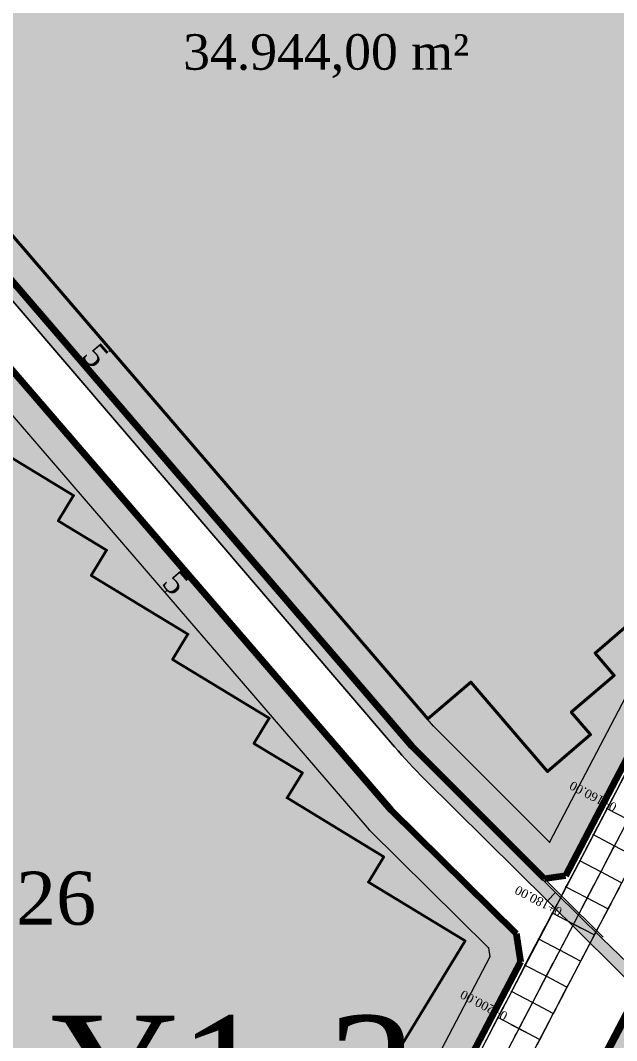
# Model space of a CAD drawing. Header units: metres. Extents: x 478603 to 489313, y 4282657 to 4289463.
# Drawn here: x 479500.2 to 479601.3, y 4286722.3 to 4286895.4 of the extents above; entities that cross this region are included whole.
import ezdxf

# ---------------------------------------------------------------- set-up
doc = ezdxf.new("R2010")
doc.units = ezdxf.units.M
doc.layers.get('0').update_dxf_attribs({"color": 5, "lineweight": 0})
for name, color, linetype, lineweight in [('ADAKENARI', 18, 'Continuous', 0), ('DEGER', 18, 'Continuous', 20), ('EKS_4', 5, 'Continuous', 0), ('EKSENLER', 3, 'Continuous', 0), ('HDA_4', 30, 'Continuous', 0), ('HDO_4', 30, 'Continuous', 0), ('KALDIRIM', 11, 'Continuous', 0), ('KDA_4', 150, 'Continuous', 20), ('KDO_4', 150, 'Continuous', 20), ('KYA_4', 1, 'Continuous', 20), ('KYO_4', 1, 'Continuous', 20), ('P_U_KNL', 143, 'Continuous', 0), ('P_YENI_MENFEZ', 150, 'Continuous', 0), ('PARSEL_ALAN', 254, 'Continuous', 0), ('PARSEL_SERA_ALAN', 9, 'Continuous', 40), ('PL_ALİNMAN', 1, 'Continuous', 0), ('PL_ENKESIT', 1, 'Continuous', 0), ('PL_KM', 4, 'Continuous', 0), ('PL_KMYAZI', 30, 'Continuous', 0), ('REVIZE_ONERI_KAM_SNR', 9, 'Continuous', 0), ('ROL_CEPHE', 1, 'Continuous', 0), ('SEV_KYA_HDA', 3, 'Continuous', 0), ('SEV_KYO_HDO', 3, 'Continuous', 0), ('SEV_YKA_KDA', 3, 'Continuous', 0), ('SEV_YKO_KDO', 3, 'Continuous', 0), ('SNR_PLANONAMAA', 233, 'Continuous', 0), ('SNR_YAPIYAK', 18, 'Continuous', 0), ('YKA_4', 33, 'Continuous', 0), ('YKO_4', 33, 'Continuous', 0)]:
    doc.layers.add(name, color=color, linetype=linetype, lineweight=lineweight)
doc.styles.get("Standard").update_dxf_attribs({"font": 'times.ttf'})

msp = doc.modelspace()

# ---------------------------------------------------------------- hatches: boundary and pattern name
at = {"layer": 'P_U_KNL'}
for points in [[(479495.51, 4287101.89), (479494.67, 4287099.83), (479493.76, 4287097.81), (479492.76, 4287095.81), (479424.37, 4286964.91), (479323.79, 4286772.4), (479321.69, 4286767.97), (479319.96, 4286763.36), (479318.6, 4286758.63), (479317.63, 4286753.81), (479317.05, 4286748.92), (479316.86, 4286744), (479317.07, 4286739.09), (479317.68, 4286734.21), (479318.68, 4286729.39), (479320.06, 4286724.66), (479321.82, 4286720.07), (479323.95, 4286715.63), (479326.42, 4286711.38), (479329.23, 4286707.34), (479332.36, 4286703.54), (479335.78, 4286700), (479339.48, 4286696.76), (479343.41, 4286693.83), (479368.04, 4286676.98), (479369.17, 4286678.63), (479344.57, 4286695.46), (479340.74, 4286698.31), (479337.16, 4286701.45), (479333.85, 4286704.87), (479330.83, 4286708.55), (479328.11, 4286712.45), (479325.72, 4286716.57), (479323.66, 4286720.86), (479321.96, 4286725.3), (479320.62, 4286729.87), (479319.65, 4286734.53), (479319.07, 4286739.26), (479318.86, 4286744.01), (479319.04, 4286748.77), (479319.6, 4286753.49), (479320.54, 4286758.16), (479321.86, 4286762.73), (479323.54, 4286767.18), (479325.58, 4286771.51), (479426.15, 4286963.99), (479434.01, 4286979.05), (479438.91, 4286934.31), (479439.57, 4286929.81), (479440.57, 4286925.36), (479441.9, 4286920.99), (479443.56, 4286916.74), (479445.53, 4286912.62), (479447.8, 4286908.66), (479450.36, 4286904.88), (479453.18, 4286901.32), (479563.64, 4286772.19), (479564.25, 4286771.49), (479564.87, 4286770.78), (479565.5, 4286770.09), (479566.13, 4286769.4), (479566.77, 4286768.72), (479567.42, 4286768.04), (479568.08, 4286767.37), (479568.74, 4286766.71), (479589.57, 4286746.06), (479590.98, 4286747.48), (479570.15, 4286768.13), (479569.5, 4286768.78), (479568.86, 4286769.43), (479568.23, 4286770.09), (479567.6, 4286770.76), (479566.98, 4286771.44), (479566.37, 4286772.12), (479565.76, 4286772.8), (479565.16, 4286773.5), (479454.72, 4286902.59), (479451.97, 4286906.06), (479449.49, 4286909.72), (479447.3, 4286913.55), (479445.4, 4286917.53), (479443.8, 4286921.65), (479442.51, 4286925.87), (479441.54, 4286930.18), (479440.89, 4286934.56), (479435.68, 4286982.24), (479494.54, 4287094.9), (479495.56, 4287096.95), (479496.51, 4287099.04), (479497.38, 4287101.17), (479497.66, 4287101.94), (479495.73, 4287102.5)], [(479611.92, 4286723.92), (479613.46, 4286725.63), (479598.84, 4286739.69), (479590.98, 4286747.48), (479589.57, 4286746.06)]]:
    msp.add_hatch(color=256, dxfattribs=at).paths.add_polyline_path(points)
at = {"layer": 'PARSEL_ALAN'}
for points in [[(479592.62, 4286750.32), (479589.1, 4286749.77), (479566.59, 4286772.32), (479454.72, 4286902.59), (479447.56, 4286913.69), (479444.08, 4286921.74), (479442.8, 4286925.95), (479441.19, 4286934.6), (479436.14, 4286978.83), (479435.99, 4286982.18), (479498.19, 4287101.62), (479503.67, 4287102.19), (479660.51, 4286910.63), (479663.1, 4286885.21)], [(479489.32, 4286847.1), (479563.04, 4286761.52), (479584.26, 4286740.49), (479585, 4286735.72), (479562.83, 4286693.29), (479507.41, 4286587.19), (479503.55, 4286586.24), (479381.71, 4286670.34)]]:
    msp.add_hatch(color=256, dxfattribs=at).paths.add_polyline_path(points)
at = {"layer": 'PARSEL_SERA_ALAN'}
for points in [[(479461.8, 4286902.1), (479476.36, 4286914.61), (479447.05, 4286948.75), (479454.33, 4286955.01), (479444.56, 4286966.39), (479451.84, 4286972.64), (479445.33, 4286980.23), (479452.61, 4286986.48), (479449.35, 4286990.28), (479456.64, 4286996.53), (479453.38, 4287000.32), (479460.66, 4287006.58), (479457.41, 4287010.37), (479464.69, 4287016.62), (479461.43, 4287020.42), (479476, 4287032.93), (479472.74, 4287036.72), (479487.31, 4287049.23), (479480.79, 4287056.81), (479495.36, 4287069.32), (479492.1, 4287073.12), (479499.39, 4287079.37), (479506.67, 4287085.62), (479594.62, 4286983.2), (479587.33, 4286976.95), (479655.74, 4286897.29), (479648.46, 4286891.03), (479654.97, 4286883.45), (479647.69, 4286877.19), (479650.94, 4286873.4), (479636.38, 4286860.89), (479639.63, 4286857.1), (479632.35, 4286850.84), (479635.61, 4286847.05), (479628.33, 4286840.8), (479631.58, 4286837), (479617.02, 4286824.49), (479620.27, 4286820.7), (479612.99, 4286814.45), (479616.25, 4286810.65), (479608.96, 4286804.4), (479612.22, 4286800.61), (479597.66, 4286788.1), (479600.91, 4286784.31), (479593.63, 4286778.05), (479596.89, 4286774.26), (479589.6, 4286768), (479576.57, 4286783.18), (479569.29, 4286776.92)], [(479388.43, 4286671.78), (479487.24, 4286834.06), (479495.44, 4286829.07), (479492.84, 4286824.8), (479509.24, 4286814.82), (479506.64, 4286810.55), (479514.84, 4286805.55), (479512.24, 4286801.28), (479528.64, 4286791.3), (479526.04, 4286787.03), (479542.43, 4286777.04), (479539.83, 4286772.77), (479548.03, 4286767.78), (479545.43, 4286763.51), (479561.83, 4286753.52), (479559.23, 4286749.25), (479575.63, 4286739.27), (479536.63, 4286675.21), (479544.83, 4286670.22), (479503.23, 4286601.88), (479500.63, 4286597.61), (479467.83, 4286617.58), (479470.43, 4286621.85)]]:
    msp.add_hatch(color=256, dxfattribs=at).paths.add_polyline_path(points)
at = {"layer": 'REVIZE_ONERI_KAM_SNR'}
msp.add_hatch(color=256, dxfattribs=at).paths.add_polyline_path([(480391.37, 4287736.67), (479958.38, 4287021.55), (479846.66, 4286823.22), (479817.89, 4286807.32), (479678.54, 4286593.14), (479667.02, 4286563.36), (479171.87, 4285664.49), (479060.05, 4285423.5), (478955.18, 4285211.94), (478971.57, 4285181.44), (478973.58, 4285138.06), (478896.83, 4284994.41), (478884.26, 4284953.22), (478871.38, 4284822.15), (478829.64, 4284818.29), (478829.64, 4284859.4), (478806.79, 4284865.48), (478716.87, 4284674.35), (478705.55, 4284645.23), (478602.86, 4284697.15), (478665.09, 4284834.56), (478661.84, 4284859.59), (478721.27, 4284982.03), (478734.09, 4284989.86), (478857.78, 4285241.35), (478838.86, 4285277.85), (478831.67, 4285382.6), (478866.61, 4285387.39), (478882.65, 4285289.09), (479341.44, 4286225.89), (479492.42, 4286515.34), (479668.69, 4286852.71), (479834.72, 4287134.36), (480316.15, 4287820.51), (480353.75, 4287856.55), (480321.39, 4287969.42), (480358.64, 4287985.06), (480384.47, 4287906.35), (480463.86, 4288018.44), (480598.66, 4288207.44), (480775.09, 4288481.28), (480856.22, 4288581.77), (481195.87, 4289025.92), (481277.92, 4288967.09), (481191.32, 4288856.62), (480684.78, 4288177.97), (480420.91, 4287781.11), (480447.15, 4287667.53), (480456.56, 4287584.46), (480422.31, 4287581.55), (480417.61, 4287623.09), (480404.49, 4287679.88)])

# ---------------------------------------------------------------- linework, layer by layer
at = {"layer": 'ADAKENARI', "lineweight": 100}
for p, q in [((479566.59, 4286772.32), (479454.72, 4286902.59)), ((479446.52, 4286896.79), (479563.04, 4286761.52)), ((479589.1, 4286749.77), (479566.59, 4286772.32)), ((479563.04, 4286761.52), (479584.26, 4286740.49)), ((479592.62, 4286750.32), (479589.1, 4286749.77)), ((479584.26, 4286740.49), (479585, 4286735.72))]:
    msp.add_line(p, q, dxfattribs=at)
at = {"layer": 'ADAKENARI', "lineweight": 200}
for p, q in [((479663.1, 4286885.21), (479592.62, 4286750.32)), ((479580.55, 4286684.03), (479682.34, 4286878.85)), ((479585, 4286735.72), (479562.83, 4286693.29))]:
    msp.add_line(p, q, dxfattribs=at)
at = {"layer": 'EKS_4'}
for p in [(479600.92, 4286755.41, 934.86), (479598.61, 4286750.97, 934.93), (479596.29, 4286746.54, 935), (479593.98, 4286742.11, 935.08), (479591.66, 4286737.68, 935.15), (479589.35, 4286733.25, 935.23), (479587.03, 4286728.82, 935.3), (479584.72, 4286724.38, 935.37)]:
    msp.add_point(p, dxfattribs=at)
at = {"layer": 'EKSENLER'}
msp.add_line((479677.33, 4286901.65, 932.03), (479567.26, 4286690.97), dxfattribs=at)
at = {"layer": 'HDA_4'}
msp.add_polyline3d([(479600.1, 4286762.49, 934.68), (479599.68, 4286761.69, 934.65), (479597.37, 4286757.26, 934.73), (479596.06, 4286754.76, 934.85)], dxfattribs=at)
for p in [(479599.68, 4286761.69, 934.65), (479597.37, 4286757.26, 934.73)]:
    msp.add_point(p, dxfattribs=at)
at = {"layer": 'HDO_4'}
for points in [[(479601.7, 4286748.23, 934.81), (479601.24, 4286747.34, 934.83), (479600.77, 4286746.46, 934.84), (479600.31, 4286745.57, 934.86), (479599.85, 4286744.69, 934.87), (479598.62, 4286742.33, 935)], [(479589.94, 4286725.72, 935.29), (479588.27, 4286722.53, 935.24), (479587.81, 4286721.64, 935.26)]]:
    msp.add_polyline3d(points, dxfattribs=at)
for p in [(479599.85, 4286744.69, 934.87), (479588.27, 4286722.53, 935.24)]:
    msp.add_point(p, dxfattribs=at)
at = {"layer": 'KALDIRIM'}
for p, q in [((479662.32, 4286881.56), (479563.71, 4286692.82)), ((479670.16, 4286879.29), (479570.8, 4286689.12))]:
    msp.add_line(p, q, dxfattribs=at)
at = {"layer": 'KDA_4'}
for points in [[(479607.73, 4286777.07, 934.44), (479607.54, 4286776.71, 934.42), (479607.34, 4286776.34, 934.39), (479607.14, 4286775.96, 934.36), (479606.92, 4286775.53, 934.33), (479606.63, 4286774.99, 934.3), (479606.23, 4286774.23, 934.31), (479605.78, 4286773.35, 934.32), (479605.3, 4286772.44, 934.33), (479604.81, 4286771.5, 934.34), (479604.31, 4286770.56, 934.35), (479603.82, 4286769.6, 934.39), (479603.32, 4286768.65, 934.42), (479602.84, 4286767.72, 934.45), (479602.38, 4286766.85, 934.48), (479602, 4286766.12, 934.5), (479601.77, 4286765.68, 934.55), (479601.62, 4286765.38, 934.58), (479601.49, 4286765.14, 934.61), (479601.38, 4286764.92, 934.63), (479601.27, 4286764.71, 934.65)], [(479595.43, 4286753.53, 934.84), (479595.4, 4286753.48, 934.83), (479595.37, 4286753.41, 934.82), (479595.32, 4286753.33, 934.81), (479595.24, 4286753.17, 934.8), (479595.06, 4286752.83, 934.75), (479594.69, 4286752.14, 934.71), (479594.23, 4286751.26, 934.65), (479593.73, 4286750.31, 934.58), (479593.22, 4286749.35, 934.51), (479592.73, 4286748.41, 934.45), (479592.25, 4286747.5, 934.38), (479591.78, 4286746.61, 934.31), (479591.32, 4286745.73, 934.24), (479590.85, 4286744.86, 934.17), (479590.39, 4286743.98, 934.1), (479589.93, 4286743.1, 934.03), (479589.46, 4286742.22, 933.95), (479588.99, 4286741.33, 933.87), (479588.52, 4286740.45, 933.79), (479588.06, 4286739.56, 933.71), (479587.59, 4286738.68, 933.72), (479587.13, 4286737.79, 933.72), (479586.66, 4286736.91, 933.73), (479586.2, 4286736.02, 933.74), (479585.74, 4286735.13, 933.74), (479585.28, 4286734.24, 933.99), (479584.83, 4286733.35, 934.24), (479584.38, 4286732.45, 934.49), (479583.93, 4286731.56, 934.73), (479583.47, 4286730.67, 934.98), (479583.02, 4286729.79, 935.01), (479582.56, 4286728.91, 935.04), (479582.1, 4286728.03, 935.07), (479581.64, 4286727.15, 935.1), (479581.16, 4286726.24, 935.13), (479580.67, 4286725.3, 935.15), (479580.18, 4286724.35, 935.18), (479579.69, 4286723.41, 935.2), (479579.23, 4286722.53, 935.23), (479578.85, 4286721.81, 935.25)]]:
    msp.add_polyline3d(points, dxfattribs=at)
for p in [(479595.06, 4286752.83, 934.75), (479592.73, 4286748.41, 934.45), (479590.39, 4286743.98, 934.1), (479588.06, 4286739.56, 933.71), (479585.74, 4286735.13, 933.74), (479583.47, 4286730.67, 934.98), (479581.16, 4286726.24, 935.13)]:
    msp.add_point(p, dxfattribs=at)
at = {"layer": 'KDO_4'}
msp.add_polyline3d([(479597.64, 4286740.49, 934.99), (479597.67, 4286740.54, 934.96), (479597.69, 4286740.58, 934.94), (479597.7, 4286740.6, 934.93), (479597.67, 4286740.53, 934.9), (479597.52, 4286740.26, 934.74), (479597.17, 4286739.59, 934.67), (479596.71, 4286738.71, 934.57), (479596.22, 4286737.75, 934.47), (479595.71, 4286736.78, 934.37), (479595.21, 4286735.82, 934.26), (479594.74, 4286734.92, 934.26), (479594.28, 4286734.04, 934.25), (479593.83, 4286733.17, 934.24), (479593.37, 4286732.3, 934.23), (479592.9, 4286731.39, 934.22), (479592.4, 4286730.44, 934.36), (479591.89, 4286729.47, 934.49), (479591.39, 4286728.51, 934.63), (479590.93, 4286727.63, 934.76), (479590.58, 4286726.96, 934.85), (479590.43, 4286726.69, 935.07), (479590.4, 4286726.63, 935.12), (479590.41, 4286726.65, 935.14), (479590.44, 4286726.7, 935.18), (479590.47, 4286726.75, 935.22)], dxfattribs=at)
for p in [(479597.52, 4286740.26, 934.74), (479595.21, 4286735.82, 934.26), (479592.9, 4286731.39, 934.22), (479590.58, 4286726.96, 934.85)]:
    msp.add_point(p, dxfattribs=at)
at = {"layer": 'KYA_4'}
msp.add_polyline3d([(479601.27, 4286764.71, 934.65), (479600.97, 4286764.14, 934.66), (479600.67, 4286763.57, 934.66), (479600.36, 4286762.99, 934.67), (479600.04, 4286762.38, 934.68), (479599.68, 4286761.7, 934.68), (479599.25, 4286760.87, 934.72), (479598.77, 4286759.97, 934.76), (479598.29, 4286759.06, 934.8), (479597.81, 4286758.14, 934.84), (479597.36, 4286757.27, 934.88), (479596.94, 4286756.47, 934.87), (479596.56, 4286755.72, 934.86), (479596.18, 4286754.99, 934.85), (479595.8, 4286754.26, 934.85), (479595.43, 4286753.53, 934.84)], dxfattribs=at)
for p in [(479599.68, 4286761.7, 934.68), (479597.36, 4286757.27, 934.88)]:
    msp.add_point(p, dxfattribs=at)
at = {"layer": 'KYO_4'}
for points in [[(479601.73, 4286748.21, 935.17), (479601.26, 4286747.32, 935.13), (479600.79, 4286746.43, 935.09), (479600.32, 4286745.55, 935.05), (479599.86, 4286744.68, 935.01), (479599.41, 4286743.83, 935), (479598.96, 4286742.99, 935), (479598.52, 4286742.16, 935), (479598.08, 4286741.32, 935), (479597.64, 4286740.49, 934.99)], [(479590.47, 4286726.75, 935.22), (479590.03, 4286725.91, 935.28), (479589.6, 4286725.07, 935.34), (479589.17, 4286724.22, 935.4), (479588.74, 4286723.37, 935.45), (479588.29, 4286722.51, 935.51), (479587.84, 4286721.64, 935.54)]]:
    msp.add_polyline3d(points, dxfattribs=at)
for p in [(479599.86, 4286744.68, 935.01), (479588.29, 4286722.51, 935.51)]:
    msp.add_point(p, dxfattribs=at)
at = {"layer": 'P_U_KNL'}
for points in [[(479590.98, 4286747.48, 0), (479570.15, 4286768.13, 0), (479569.5, 4286768.78, 0), (479568.86, 4286769.43, 0), (479568.23, 4286770.09, 0), (479567.6, 4286770.76, 0), (479566.98, 4286771.44, 0), (479566.37, 4286772.12, 0), (479565.76, 4286772.8, 0), (479565.16, 4286773.5, 0), (479454.72, 4286902.59, 0), (479451.97, 4286906.06, 0), (479449.49, 4286909.72, 0), (479447.3, 4286913.55, 0), (479445.4, 4286917.53, 0), (479443.8, 4286921.65, 0), (479442.51, 4286925.87, 0), (479441.54, 4286930.18, 0), (479440.89, 4286934.56, 0), (479435.68, 4286982.24, 0)], [(479589.57, 4286746.06, 0), (479568.74, 4286766.71, 0), (479568.08, 4286767.37, 0), (479567.42, 4286768.04, 0), (479566.77, 4286768.72, 0), (479566.13, 4286769.4, 0), (479565.5, 4286770.09, 0), (479564.87, 4286770.78, 0), (479564.25, 4286771.49, 0), (479563.64, 4286772.19, 0), (479453.18, 4286901.32, 0), (479450.36, 4286904.88, 0), (479447.8, 4286908.66, 0), (479445.53, 4286912.62, 0), (479443.56, 4286916.74, 0), (479441.9, 4286920.99, 0), (479440.57, 4286925.36, 0), (479439.57, 4286929.81, 0), (479438.91, 4286934.31, 0), (479434.01, 4286979.05, 0)], [(479453.18, 4286901.32, 0), (479563.64, 4286772.19, 0), (479564.25, 4286771.49, 0), (479564.87, 4286770.78, 0), (479565.5, 4286770.09, 0), (479566.13, 4286769.4, 0), (479566.77, 4286768.72, 0), (479567.42, 4286768.04, 0), (479568.08, 4286767.37, 0), (479568.74, 4286766.71, 0), (479589.57, 4286746.06, 0), (479590.98, 4286747.48, 0), (479570.15, 4286768.13, 0), (479569.5, 4286768.78, 0), (479568.86, 4286769.43, 0), (479568.23, 4286770.09, 0), (479567.6, 4286770.76, 0), (479566.98, 4286771.44, 0), (479566.37, 4286772.12, 0), (479565.76, 4286772.8, 0), (479565.16, 4286773.5, 0), (479454.72, 4286902.59, 0)], [(479453.18, 4286901.32, 0), (479563.64, 4286772.19, 0), (479564.25, 4286771.49, 0), (479564.87, 4286770.78, 0), (479565.5, 4286770.09, 0), (479566.13, 4286769.4, 0), (479566.77, 4286768.72, 0), (479567.42, 4286768.04, 0), (479568.08, 4286767.37, 0), (479568.74, 4286766.71, 0), (479589.57, 4286746.06, 0), (479590.98, 4286747.48, 0), (479570.15, 4286768.13, 0), (479569.5, 4286768.78, 0), (479568.86, 4286769.43, 0), (479568.23, 4286770.09, 0), (479567.6, 4286770.76, 0), (479566.98, 4286771.44, 0), (479566.37, 4286772.12, 0), (479565.76, 4286772.8, 0), (479565.16, 4286773.5, 0), (479454.72, 4286902.59, 0)], [(479453.18, 4286901.32, 0), (479563.64, 4286772.19, 0), (479564.25, 4286771.49, 0), (479564.87, 4286770.78, 0), (479565.5, 4286770.09, 0), (479566.13, 4286769.4, 0), (479566.77, 4286768.72, 0), (479567.42, 4286768.04, 0), (479568.08, 4286767.37, 0), (479568.74, 4286766.71, 0), (479589.57, 4286746.06, 0), (479590.98, 4286747.48, 0), (479570.15, 4286768.13, 0), (479569.5, 4286768.78, 0), (479568.86, 4286769.43, 0), (479568.23, 4286770.09, 0), (479567.6, 4286770.76, 0), (479566.98, 4286771.44, 0), (479566.37, 4286772.12, 0), (479565.76, 4286772.8, 0), (479565.16, 4286773.5, 0), (479454.72, 4286902.59, 0)]]:
    msp.add_polyline3d(points, dxfattribs=at)
for points in [[(479611.92, 4286723.92, 0), (479613.46, 4286725.63, 0), (479598.84, 4286739.69, 935.11), (479590.98, 4286747.48, 0), (479589.57, 4286746.06, 0), (479611.92, 4286723.92, 0)], [(479611.92, 4286723.92, 0), (479613.46, 4286725.63, 0), (479598.84, 4286739.69, 0), (479590.98, 4286747.48, 0), (479589.57, 4286746.06, 0), (479611.92, 4286723.92, 0)]]:
    msp.add_polyline3d(points, close=True, dxfattribs=at)
at = {"layer": 'P_YENI_MENFEZ'}
msp.add_line((479570.36, 4286768.34), (479599.05, 4286739.91, 935.11), dxfattribs=at)
at = {"layer": 'PARSEL_ALAN'}
for points in [[(479592.62, 4286750.32, 934.5), (479589.1, 4286749.77, 934.2), (479566.59, 4286772.32, 931.19), (479454.72, 4286902.59, 926.34), (479447.56, 4286913.69, 925.59), (479444.08, 4286921.74, 925.17), (479442.8, 4286925.95, 924.92), (479441.19, 4286934.6, 924.69), (479436.14, 4286978.83, 924.1), (479435.99, 4286982.18, 924.18), (479498.19, 4287101.62, 916.73), (479503.67, 4287102.19, 917.71), (479660.51, 4286910.63, 931.54), (479663.1, 4286885.21, 932.59), (479592.62, 4286750.32, 934.5)], [(479592.62, 4286750.32, 0), (479589.1, 4286749.77, 0), (479566.59, 4286772.32, 0), (479454.72, 4286902.59, 0), (479447.56, 4286913.69, 0), (479444.08, 4286921.74, 0), (479442.8, 4286925.95, 0), (479441.19, 4286934.6, 0), (479436.14, 4286978.83, 0), (479435.99, 4286982.18, 0), (479498.19, 4287101.62, 0), (479503.67, 4287102.19, 0), (479660.51, 4286910.63, 0), (479663.1, 4286885.21, 0), (479592.62, 4286750.32, 0)], [(479489.32, 4286847.1, 924.94), (479563.04, 4286761.52, 933.4), (479584.26, 4286740.49, 933.75), (479585, 4286735.72, 933.77), (479562.83, 4286693.29, 935.73), (479507.41, 4286587.19, 935.49), (479503.55, 4286586.24, 935.35), (479381.71, 4286670.34, 927.78), (479489.32, 4286847.1, 924.94)], [(479489.32, 4286847.1, 0), (479563.04, 4286761.52, 0), (479584.26, 4286740.49, 0), (479585, 4286735.72, 0), (479562.83, 4286693.29, 0), (479507.41, 4286587.19, 0), (479503.55, 4286586.24, 0), (479381.71, 4286670.34, 0), (479489.32, 4286847.1, 0)]]:
    msp.add_polyline3d(points, close=True, dxfattribs=at)
at = {"layer": 'PARSEL_SERA_ALAN'}
for points in [[(479612.22, 4286800.61, 0), (479597.66, 4286788.1, 0), (479600.91, 4286784.31, 0), (479593.63, 4286778.05, 0), (479596.89, 4286774.26, 0), (479589.6, 4286768, 0), (479576.57, 4286783.18, 0), (479569.29, 4286776.92, 0), (479461.8, 4286902.1, 0)], [(479612.22, 4286800.61, 0), (479597.66, 4286788.1, 0), (479600.91, 4286784.31, 0), (479593.63, 4286778.05, 0), (479596.89, 4286774.26, 0), (479589.6, 4286768, 0), (479576.57, 4286783.18, 0), (479569.29, 4286776.92, 0), (479461.8, 4286902.1, 0)], [(479388.43, 4286671.78, 0), (479487.24, 4286834.06, 0), (479495.44, 4286829.07, 0), (479492.84, 4286824.8, 0), (479509.24, 4286814.82, 0), (479506.64, 4286810.55, 0), (479514.84, 4286805.55, 0), (479512.24, 4286801.28, 0), (479528.64, 4286791.3, 0), (479526.04, 4286787.03, 0), (479542.43, 4286777.04, 0), (479539.83, 4286772.77, 0), (479548.03, 4286767.78, 0), (479545.43, 4286763.51, 0), (479561.83, 4286753.52, 0), (479559.23, 4286749.25, 0), (479575.63, 4286739.27, 0), (479536.63, 4286675.21, 0), (479544.83, 4286670.22, 0), (479503.23, 4286601.88, 0), (479500.63, 4286597.61, 0), (479467.83, 4286617.58, 0), (479470.43, 4286621.85, 0), (479388.43, 4286671.78, 0)]]:
    msp.add_polyline3d(points, dxfattribs=at)
for points in [[(479514.84, 4286805.55, 0), (479512.24, 4286801.28, 0), (479528.64, 4286791.3, 0), (479526.04, 4286787.03, 0), (479542.43, 4286777.04, 0), (479539.83, 4286772.77, 0), (479548.03, 4286767.78, 0), (479545.43, 4286763.51, 0), (479561.83, 4286753.52, 0), (479559.23, 4286749.25, 0), (479575.63, 4286739.27, 0), (479536.63, 4286675.21, 0), (479544.83, 4286670.22, 0), (479503.23, 4286601.88, 0), (479500.63, 4286597.61, 0), (479467.83, 4286617.58, 0), (479470.43, 4286621.85, 0), (479388.43, 4286671.78, 0), (479487.24, 4286834.06, 0), (479495.44, 4286829.07, 0), (479492.84, 4286824.8, 0), (479509.24, 4286814.82, 0), (479506.64, 4286810.55, 0), (479514.84, 4286805.55, 0)], [(479388.43, 4286671.78, 0), (479487.24, 4286834.06, 0), (479495.44, 4286829.07, 0), (479492.84, 4286824.8, 0), (479509.24, 4286814.82, 0), (479506.64, 4286810.55, 0), (479514.84, 4286805.55, 0), (479512.24, 4286801.28, 0), (479528.64, 4286791.3, 0), (479526.04, 4286787.03, 0), (479542.43, 4286777.04, 0), (479539.83, 4286772.77, 0), (479548.03, 4286767.78, 0), (479545.43, 4286763.51, 0), (479561.83, 4286753.52, 0), (479559.23, 4286749.25, 0), (479575.63, 4286739.27, 0), (479536.63, 4286675.21, 0), (479544.83, 4286670.22, 0), (479503.23, 4286601.88, 0), (479500.63, 4286597.61, 0), (479467.83, 4286617.58, 0), (479470.43, 4286621.85, 0), (479388.43, 4286671.78, 0)], [(479388.43, 4286671.78, 0), (479487.24, 4286834.06, 0), (479495.44, 4286829.07, 0), (479492.84, 4286824.8, 0), (479509.24, 4286814.82, 0), (479506.64, 4286810.55, 0), (479514.84, 4286805.55, 0), (479512.24, 4286801.28, 0), (479528.64, 4286791.3, 0), (479526.04, 4286787.03, 0), (479542.43, 4286777.04, 0), (479539.83, 4286772.77, 0), (479548.03, 4286767.78, 0), (479545.43, 4286763.51, 0), (479561.83, 4286753.52, 0), (479559.23, 4286749.25, 0), (479575.63, 4286739.27, 0), (479536.63, 4286675.21, 0), (479544.83, 4286670.22, 0), (479503.23, 4286601.88, 0), (479500.63, 4286597.61, 0), (479467.83, 4286617.58, 0), (479470.43, 4286621.85, 0), (479388.43, 4286671.78, 0)]]:
    msp.add_polyline3d(points, close=True, dxfattribs=at)
at = {"layer": 'PL_ALİNMAN'}
for p, q in [((479600.92, 4286755.41), (479598.61, 4286750.97)), ((479598.14, 4286750.09), (479597.91, 4286749.64)), ((479597.45, 4286748.76), (479595.13, 4286744.33)), ((479594.67, 4286743.44), (479594.44, 4286743)), ((479593.98, 4286742.11), (479591.66, 4286737.68)), ((479590.5, 4286735.46), (479588.19, 4286731.03)), ((479591.2, 4286736.79), (479590.97, 4286736.35)), ((479587.73, 4286730.15), (479587.49, 4286729.7)), ((479587.03, 4286728.82), (479584.72, 4286724.38)), ((479584.25, 4286723.5), (479584.02, 4286723.05))]:
    msp.add_line(p, q, dxfattribs=at)
at = {"layer": 'PL_ENKESIT'}
for points in [[(479606.84, 4286757.96, 935.13), (479606.79, 4286757.98, 934.65), (479606.78, 4286757.98, 934.7), (479603.24, 4286759.84, 934.78), (479599.69, 4286761.69, 934.7), (479599.68, 4286761.69, 934.65), (479599.68, 4286761.7, 934.68)], [(479604.52, 4286753.53, 935.23), (479604.48, 4286753.55, 934.73), (479604.47, 4286753.55, 934.78), (479600.92, 4286755.41, 934.86), (479597.38, 4286757.26, 934.78), (479597.37, 4286757.26, 934.73), (479597.36, 4286757.27, 934.88)], [(479602.2, 4286749.1, 935.21), (479602.16, 4286749.12, 934.8), (479602.15, 4286749.12, 934.85), (479598.61, 4286750.97, 934.93), (479595.06, 4286752.83, 934.85), (479595.06, 4286752.83, 934.75)], [(479599.86, 4286744.68, 935.01), (479599.85, 4286744.69, 934.87), (479599.84, 4286744.69, 934.92), (479596.29, 4286746.54, 935), (479592.75, 4286748.39, 934.92), (479592.73, 4286748.41, 934.45)], [(479597.52, 4286740.26, 934.74), (479597.52, 4286740.26, 935), (479593.98, 4286742.11, 935.08), (479590.43, 4286743.96, 935), (479590.39, 4286743.98, 934.1)], [(479595.21, 4286735.82, 934.26), (479595.21, 4286735.83, 935.07), (479591.66, 4286737.68, 935.15), (479588.12, 4286739.53, 935.07), (479588.06, 4286739.56, 933.71)], [(479592.9, 4286731.39, 934.22), (479592.89, 4286731.4, 935.15), (479589.35, 4286733.25, 935.23), (479585.8, 4286735.1, 935.15), (479585.74, 4286735.13, 933.74)], [(479590.58, 4286726.96, 934.85), (479590.58, 4286726.96, 935.22), (479587.03, 4286728.82, 935.3), (479583.49, 4286730.67, 935.22), (479583.47, 4286730.67, 934.98)], [(479588.29, 4286722.51, 935.51), (479588.27, 4286722.53, 935.24), (479588.26, 4286722.53, 935.29), (479584.72, 4286724.38, 935.37), (479581.17, 4286726.24, 935.29), (479581.16, 4286726.24, 935.13)]]:
    msp.add_polyline3d(points, dxfattribs=at)
at = {"layer": 'PL_KM'}
for p, q in [((479592.65, 4286742.81), (479595.31, 4286741.42)), ((479583.39, 4286725.08), (479586.04, 4286723.69))]:
    msp.add_line(p, q, dxfattribs=at)
at = {"layer": 'REVIZE_ONERI_KAM_SNR'}
msp.add_polyline3d([(479341.44, 4286225.89, 0), (479492.42, 4286515.34, 0), (479668.69, 4286852.71, 0)], dxfattribs=at)
msp.add_polyline3d([(479341.44, 4286225.89, 0), (479492.42, 4286515.34, 0), (479668.69, 4286852.71, 0)], dxfattribs=at)
msp.add_polyline3d([(479341.44, 4286225.89, 0), (479492.42, 4286515.34, 0), (479668.69, 4286852.71, 0)], dxfattribs=at)
at = {"layer": 'ROL_CEPHE'}
for p, q in [((479515.54, 4286839.51), (479515.23, 4286839.24)), ((479511.71, 4286836.22), (479512.03, 4286836.5)), ((479528.49, 4286801.63), (479528.18, 4286801.37)), ((479524.7, 4286798.37), (479525, 4286798.63))]:
    msp.add_line(p, q, dxfattribs=at)
at = {"layer": 'SEV_KYA_HDA'}
for p, q in [((479599.68, 4286761.7, 934.68), (479599.68, 4286761.69, 934.65)), ((479598.75, 4286759.93, 934.76), (479598.75, 4286759.92, 934.72)), ((479597.82, 4286758.16, 934.84), (479597.83, 4286758.15, 934.71)), ((479596.9, 4286756.38, 934.87), (479596.9, 4286756.38, 934.82))]:
    msp.add_line(p, q, dxfattribs=at)
at = {"layer": 'SEV_KYO_HDO'}
for p, q in [((479601.26, 4286747.33, 935.13), (479601.24, 4286747.34, 934.83)), ((479600.33, 4286745.56, 935.05), (479600.32, 4286745.57, 934.95)), ((479599.39, 4286743.8, 935), (479599.38, 4286743.8, 934.92)), ((479589.21, 4286724.29, 935.39), (479589.2, 4286724.3, 935.33)), ((479588.29, 4286722.51, 935.51), (479588.27, 4286722.53, 935.24))]:
    msp.add_line(p, q, dxfattribs=at)
at = {"layer": 'SEV_YKA_KDA'}
for p, q in [((479595.06, 4286752.83, 934.85), (479595.06, 4286752.83, 934.8)), ((479594.14, 4286751.05, 934.88), (479594.12, 4286751.06, 934.63)), ((479593.21, 4286749.28, 934.91), (479593.2, 4286749.29, 934.71)), ((479592.28, 4286747.51, 934.94), (479592.26, 4286747.52, 934.38)), ((479591.36, 4286745.74, 934.97), (479591.34, 4286745.74, 934.6)), ((479590.43, 4286743.96, 935), (479590.39, 4286743.98, 934.1)), ((479589.51, 4286742.19, 935.03), (479589.48, 4286742.2, 934.49)), ((479588.58, 4286740.42, 935.06), (479588.52, 4286740.45, 933.79)), ((479587.65, 4286738.65, 935.09), (479587.62, 4286738.66, 934.4)), ((479586.73, 4286736.87, 935.12), (479586.66, 4286736.91, 933.73)), ((479585.8, 4286735.1, 935.15), (479585.77, 4286735.12, 934.45)), ((479584.87, 4286733.33, 935.18), (479584.83, 4286733.35, 934.24)), ((479583.95, 4286731.55, 935.21), (479583.94, 4286731.56, 934.97)), ((479583.02, 4286729.78, 935.23), (479583.02, 4286729.79, 935.01)), ((479582.1, 4286728.01, 935.26), (479582.09, 4286728.01, 935.17)), ((479581.17, 4286726.24, 935.29), (479581.16, 4286726.24, 935.13)), ((479580.24, 4286724.46, 935.32), (479580.24, 4286724.47, 935.25)), ((479579.32, 4286722.69, 935.35), (479579.31, 4286722.69, 935.22))]:
    msp.add_line(p, q, dxfattribs=at)
at = {"layer": 'SEV_YKO_KDO'}
for p, q in [((479596.6, 4286738.49, 935.03), (479596.6, 4286738.49, 934.79)), ((479595.67, 4286736.71, 935.06), (479595.67, 4286736.71, 934.36)), ((479594.74, 4286734.94, 935.09), (479594.75, 4286734.94, 934.67)), ((479593.82, 4286733.17, 935.12), (479593.82, 4286733.17, 934.24)), ((479592.89, 4286731.4, 935.15), (479592.89, 4286731.39, 934.68)), ((479591.97, 4286729.62, 935.18), (479591.97, 4286729.62, 934.47)), ((479591.04, 4286727.85, 935.21), (479591.04, 4286727.85, 934.97))]:
    msp.add_line(p, q, dxfattribs=at)
at = {"layer": 'SNR_PLANONAMAA'}
msp.add_line((479683.23, 4286878.38, 942.48), (479474.77, 4286481.51, 942.48), dxfattribs=at)
at = {"layer": 'SNR_YAPIYAK'}
for p, q in [((479570.26, 4286775.72, 931.89), (479458.74, 4286905.59, 931.89)), ((479657.98, 4286886.2, 931.89), (479589.95, 4286756, 931.89)), ((479490.02, 4286838.63, 924.94), (479559.38, 4286758.11, 924.94)), ((479589.95, 4286756, 931.89), (479570.26, 4286775.72, 931.89)), ((479559.38, 4286758.11, 924.94), (479579.57, 4286738.1, 924.94)), ((479579.57, 4286738.1, 924.94), (479579.8, 4286736.58, 924.94)), ((479579.8, 4286736.58, 924.94), (479558.39, 4286695.6, 924.94))]:
    msp.add_line(p, q, dxfattribs=at)
for p in [(479570.26, 4286775.72, 931.19), (479570.26, 4286775.72, 931.19), (479559.38, 4286758.11, 933.4), (479559.38, 4286758.11, 933.4), (479589.95, 4286756, 931.89), (479589.95, 4286756, 931.89), (479579.57, 4286738.1, 933.75), (479579.57, 4286738.1, 933.75), (479579.8, 4286736.58, 933.77), (479579.8, 4286736.58, 933.77)]:
    msp.add_point(p, dxfattribs=at)
at = {"layer": 'YKA_4'}
for points in [[(479601.34, 4286764.85, 934.65), (479601.27, 4286764.71, 934.65), (479601.06, 4286764.3, 934.66), (479600.76, 4286763.73, 934.67), (479600.43, 4286763.1, 934.68), (479600.08, 4286762.42, 934.69), (479599.69, 4286761.69, 934.7), (479599.26, 4286760.85, 934.72), (479598.79, 4286759.96, 934.73), (479598.32, 4286759.05, 934.75), (479597.84, 4286758.15, 934.76), (479597.38, 4286757.26, 934.78), (479596.93, 4286756.4, 934.79), (479596.5, 4286755.58, 934.8), (479596.09, 4286754.78, 934.82), (479595.71, 4286754.06, 934.83), (479595.43, 4286753.53, 934.84), (479595.33, 4286753.34, 934.84), (479595.37, 4286753.41, 934.84), (479595.4, 4286753.48, 934.84), (479595.43, 4286753.53, 934.84), (479595.42, 4286753.51, 934.84), (479595.39, 4286753.45, 934.84), (479595.34, 4286753.35, 934.84), (479595.25, 4286753.18, 934.84), (479595.06, 4286752.83, 934.85), (479594.7, 4286752.13, 934.86), (479594.24, 4286751.25, 934.88), (479593.74, 4286750.3, 934.89), (479593.24, 4286749.34, 934.91), (479592.75, 4286748.39, 934.92), (479592.27, 4286747.48, 934.94), (479591.81, 4286746.6, 934.95), (479591.35, 4286745.72, 934.97), (479590.89, 4286744.84, 934.98), (479590.43, 4286743.96, 935), (479589.97, 4286743.08, 935.01), (479589.51, 4286742.19, 935.03), (479589.04, 4286741.31, 935.04), (479588.58, 4286740.42, 935.06), (479588.12, 4286739.53, 935.07), (479587.65, 4286738.64, 935.09), (479587.19, 4286737.76, 935.1), (479586.73, 4286736.87, 935.12), (479586.26, 4286735.99, 935.13), (479585.8, 4286735.1, 935.15), (479585.34, 4286734.21, 935.16), (479584.87, 4286733.33, 935.18), (479584.41, 4286732.44, 935.19), (479583.95, 4286731.55, 935.21), (479583.49, 4286730.67, 935.22), (479583.03, 4286729.79, 935.23), (479582.57, 4286728.91, 935.25), (479582.11, 4286728.03, 935.26), (479581.64, 4286727.14, 935.28), (479581.17, 4286726.24, 935.29), (479580.68, 4286725.3, 935.31), (479580.19, 4286724.35, 935.32), (479579.7, 4286723.42, 935.34), (479579.24, 4286722.54, 935.35), (479578.85, 4286721.81, 935.36)], [(479601.35, 4286764.85, 934.65), (479601.27, 4286764.71, 934.65), (479601.27, 4286764.71, 934.65), (479601.3, 4286764.77, 934.65), (479601.33, 4286764.83, 934.65)]]:
    msp.add_polyline3d(points, dxfattribs=at)
for p in [(479599.69, 4286761.69, 934.7), (479597.38, 4286757.26, 934.78), (479595.06, 4286752.83, 934.85), (479592.75, 4286748.39, 934.92), (479590.43, 4286743.96, 935), (479588.12, 4286739.53, 935.07), (479585.8, 4286735.1, 935.15), (479583.49, 4286730.67, 935.22), (479581.17, 4286726.24, 935.29)]:
    msp.add_point(p, dxfattribs=at)
at = {"layer": 'YKO_4'}
msp.add_polyline3d([(479601.69, 4286748.24, 934.86), (479601.23, 4286747.36, 934.88), (479600.77, 4286746.48, 934.89), (479600.31, 4286745.59, 934.91), (479599.84, 4286744.69, 934.92), (479599.35, 4286743.77, 934.94), (479598.87, 4286742.84, 934.95), (479598.4, 4286741.93, 934.97), (479597.96, 4286741.11, 934.98), (479597.64, 4286740.49, 934.99), (479597.53, 4286740.27, 934.99), (479597.52, 4286740.25, 934.99), (479597.55, 4286740.32, 934.99), (479597.6, 4286740.41, 934.99), (479597.64, 4286740.49, 934.99), (479597.68, 4286740.56, 934.99), (479597.7, 4286740.6, 934.99), (479597.7, 4286740.61, 934.99), (479597.67, 4286740.54, 935), (479597.52, 4286740.26, 935), (479597.17, 4286739.59, 935.01), (479596.71, 4286738.71, 935.02), (479596.21, 4286737.75, 935.04), (479595.7, 4286736.78, 935.06), (479595.21, 4286735.83, 935.07), (479594.73, 4286734.92, 935.09), (479594.28, 4286734.04, 935.1), (479593.82, 4286733.17, 935.12), (479593.36, 4286732.3, 935.13), (479592.89, 4286731.4, 935.15), (479592.39, 4286730.44, 935.16), (479591.88, 4286729.47, 935.18), (479591.39, 4286728.51, 935.19), (479590.93, 4286727.63, 935.21), (479590.58, 4286726.96, 935.22), (479590.43, 4286726.69, 935.22), (479590.4, 4286726.62, 935.22), (479590.41, 4286726.64, 935.22), (479590.43, 4286726.69, 935.22), (479590.47, 4286726.75, 935.22), (479590.51, 4286726.84, 935.22), (479590.56, 4286726.93, 935.22), (479590.59, 4286726.99, 935.22), (479590.58, 4286726.98, 935.22), (479590.47, 4286726.75, 935.22), (479590.14, 4286726.13, 935.23), (479589.71, 4286725.3, 935.25), (479589.23, 4286724.39, 935.26), (479588.74, 4286723.46, 935.28), (479588.26, 4286722.53, 935.29), (479587.79, 4286721.63, 935.31)], dxfattribs=at)
for p in [(479599.84, 4286744.69, 934.92), (479597.52, 4286740.26, 935), (479595.21, 4286735.83, 935.07), (479592.89, 4286731.4, 935.15), (479590.58, 4286726.96, 935.22), (479588.26, 4286722.53, 935.29)]:
    msp.add_point(p, dxfattribs=at)

# ---------------------------------------------------------------- texts
msp.add_text('Y1-3', height=20).set_placement((479505.28, 4286706.57))
at = {"layer": 'DEGER', "lineweight": 13}
for s, height, p in [('34.944,00 m²', 6.0244, (479527.82, 4286887.08)), ('TİP-26', 9, (479474.56, 4286742.01))]:
    msp.add_text(s, height=height, dxfattribs=at).set_placement(p)
at = {"layer": 'PL_KMYAZI'}
for s, p in [('0+160.00', (479601.5, 4286762.44)), ('0+180.00', (479592.23, 4286744.71)), ('0+200.00', (479582.97, 4286726.99))]:
    msp.add_text(s, height=1.5, rotation=512.4142, dxfattribs=at).set_placement(p)
at = {"layer": 'ROL_CEPHE'}
for s, rotation, p in [('  5', 310.6525, (479508.53, 4286840.74)), ('5', 310.7403, (479524.04, 4286799.89))]:
    msp.add_text(s, height=4, rotation=rotation, dxfattribs=at).set_placement(p)

doc.saveas('drawing.dxf')
